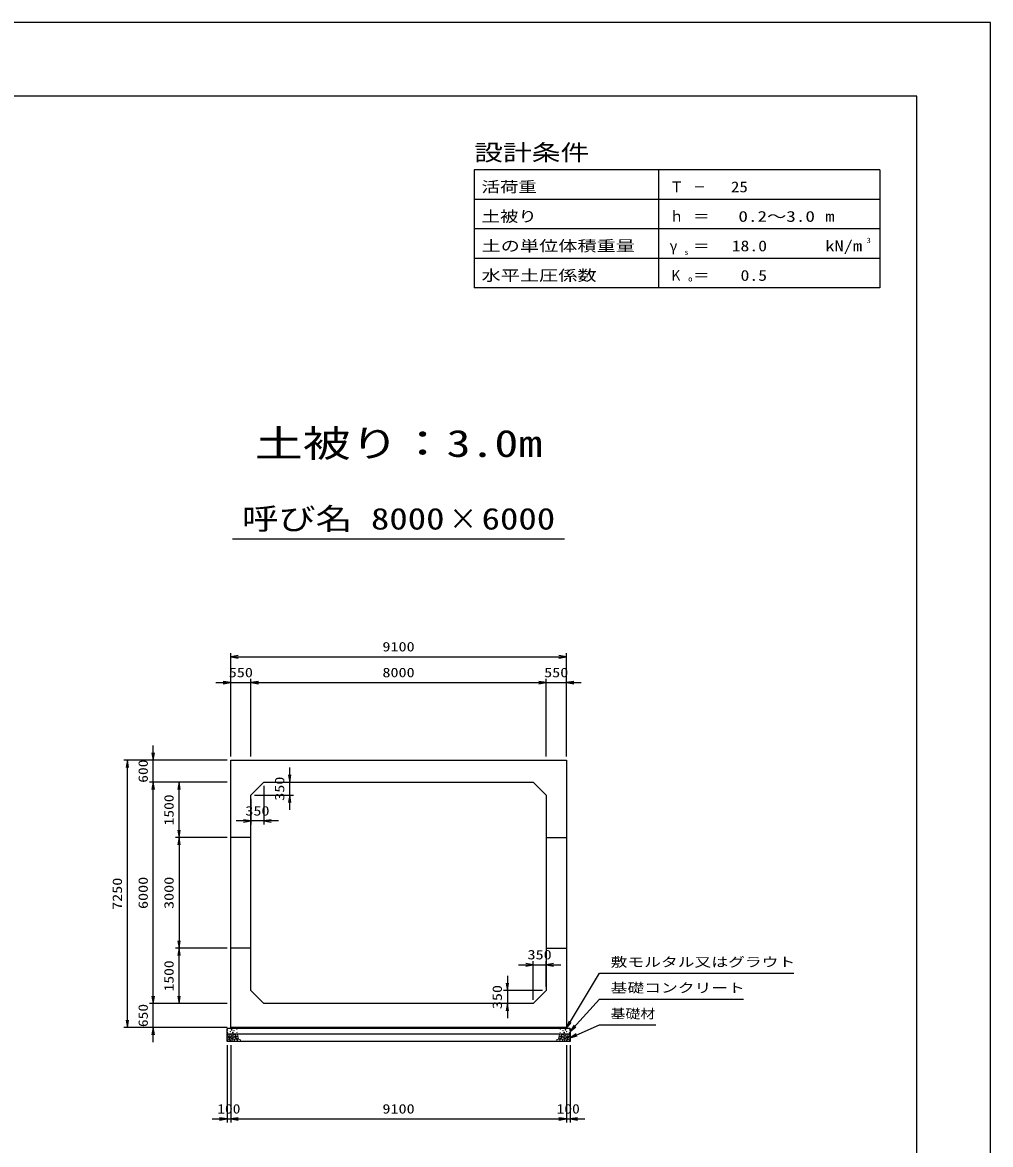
# Model space of a CAD drawing. Units: millimetres at full size. Extents: x 0 to 84100, y 0 to 59400.
# Drawn here: x 57854 to 84100, y 28976 to 59400 of the extents above; entities that cross this region are included whole.
import ezdxf
from ezdxf.enums import TextEntityAlignment as Align

# ---------------------------------------------------------------- set-up
doc = ezdxf.new("R2010")
doc.units = ezdxf.units.MM
for name, color, linetype, lineweight in [('D-DCR-HCHn', 4, 'Continuous', 9), ('D-STR-DIM', 7, 'Continuous', 25), ('D-STR-STRn', 1, 'Continuous', 25), ('D-STR-TXT', 7, 'Continuous', 25), ('D-TTL', 2, 'Continuous', 25), ('D-TTL-FRAM', 2, 'Continuous', 25), ('D-TTL-LINE', 7, 'Continuous', 25), ('D-TTL-TXT', 7, 'Continuous', 25)]:
    doc.layers.add(name, color=color, linetype=linetype, lineweight=lineweight)
doc.styles.add('ＭＳ ゴシック', font='')
doc.styles.get('ＭＳ ゴシック').set_extended_font_data('MS Gothic')

# ---------------------------------------------------------------- blocks, each defined once
blk = doc.blocks.new('open_arrow')
at = {"color": 0, "linetype": 'Continuous', "lineweight": -2}
blk.add_lwpolyline([(7.5, 1.25), (0, 0), (7.5, -1.25)], dxfattribs=at)

msp = doc.modelspace()

# ---------------------------------------------------------------- linework, layer by layer
at = {"layer": 'D-DCR-HCHn'}
for points in [[(63451.198, 31961.594), (63430.395, 31966.217), (63411.904, 31956.971), (63409.592, 31936.168), (63414.215, 31919.988), (63437.33, 31913.053), (63453.51, 31913.053), (63460.444, 31924.611), (63460.444, 31950.037)], [(63469.69, 31963.906), (63462.756, 31943.102), (63465.067, 31919.988), (63448.887, 31894.562), (63469.69, 31883.005), (63492.805, 31894.562), (63506.673, 31913.053), (63511.296, 31943.102), (63506.673, 31959.283), (63492.805, 31966.217)], [(63573.447, 31886.214), (63560.689, 31890.569), (63559.425, 31918.678), (63572.512, 31947.359), (63589.448, 31963.536), (63621.403, 31957.032), (63624.133, 31921.913), (63613.816, 31909.876), (63585.739, 31894.301)], [(63632.012, 31929.601), (63625.964, 31935.086), (63624.897, 31940.792), (63628.414, 31953.305), (63638.71, 31967.61), (63661.004, 31966.105), (63682.571, 31955.811), (63697.195, 31935.597), (63695.021, 31922.456), (63688.02, 31915.716), (63676.769, 31913.215), (63660.511, 31917.483), (63639.289, 31924.481)], [(72467.988, 31929.601), (72474.036, 31935.086), (72475.103, 31940.792), (72471.586, 31953.305), (72461.29, 31967.61), (72438.996, 31966.105), (72417.429, 31955.811), (72402.805, 31935.597), (72404.979, 31922.456), (72411.98, 31915.716), (72423.231, 31913.215), (72439.489, 31917.483), (72460.711, 31924.481)], [(72526.553, 31886.214), (72539.311, 31890.569), (72540.575, 31918.678), (72527.488, 31947.359), (72510.552, 31963.536), (72478.597, 31957.032), (72475.867, 31921.913), (72486.184, 31909.876), (72514.261, 31894.301)], [(72630.31, 31963.906), (72637.244, 31943.102), (72634.933, 31919.988), (72651.113, 31894.562), (72630.31, 31883.005), (72607.195, 31894.562), (72593.327, 31913.053), (72588.704, 31943.102), (72593.327, 31959.283), (72607.195, 31966.217)], [(72648.802, 31961.594), (72669.605, 31966.217), (72688.096, 31956.971), (72690.408, 31936.168), (72685.785, 31919.988), (72662.67, 31913.053), (72646.49, 31913.053), (72639.556, 31924.611), (72639.556, 31950.037)], [(63407.281, 31903.808), (63400.346, 31883.005), (63409.592, 31869.136), (63432.707, 31866.824), (63448.488, 31873.599), (63441.952, 31889.939), (63446.575, 31899.185), (63437.33, 31908.431), (63423.461, 31913.053)], [(63451.155, 31827.009), (63468.277, 31852.692), (63466.137, 31859.112), (63442.594, 31865.533), (63421.192, 31863.393), (63406.21, 31850.551), (63404.07, 31835.57), (63406.21, 31820.588), (63423.332, 31816.308)], [(63459.716, 31773.503), (63474.698, 31779.924), (63478.978, 31801.326), (63470.417, 31816.308), (63455.435, 31820.588), (63436.173, 31818.448), (63414.771, 31809.887), (63404.07, 31797.045), (63404.07, 31782.064), (63410.49, 31773.503), (63436.173, 31775.643)], [(63474.313, 31883.005), (63462.756, 31873.759), (63467.379, 31866.824), (63483.559, 31866.824), (63490.493, 31869.136), (63495.116, 31878.382), (63488.182, 31885.316)], [(63511.082, 31827.009), (63521.783, 31852.692), (63513.222, 31863.393), (63487.539, 31863.393), (63476.838, 31859.112), (63466.137, 31844.131), (63466.137, 31831.289), (63476.838, 31814.167), (63489.679, 31812.027)], [(63506.801, 31779.924), (63506.801, 31805.606), (63496.1, 31812.027), (63485.399, 31805.606), (63483.259, 31790.625), (63485.399, 31777.783), (63500.381, 31773.503)], [(63508.985, 31908.431), (63497.427, 31880.693), (63506.673, 31869.136), (63534.411, 31869.136), (63545.968, 31873.759), (63557.525, 31889.939), (63557.525, 31903.808), (63545.968, 31922.299), (63532.099, 31924.611)], [(63547.466, 31775.643), (63553.886, 31794.905), (63551.746, 31816.308), (63566.728, 31839.85), (63547.466, 31850.551), (63526.063, 31839.85), (63513.222, 31822.728), (63508.941, 31794.905), (63513.222, 31779.924), (63526.063, 31773.503)], [(63543.185, 31850.551), (63553.886, 31859.112), (63549.606, 31865.533), (63534.624, 31865.533), (63528.204, 31863.393), (63523.923, 31854.832), (63530.344, 31848.411)], [(63564.588, 31777.783), (63583.85, 31773.503), (63600.972, 31782.064), (63603.112, 31801.326), (63600.968, 31824.878), (63577.429, 31832.327), (63562.447, 31828.603), (63556.027, 31812.027), (63556.027, 31788.484)], [(63613.203, 31829.532), (63577.829, 31836.129), (63562.782, 31848.266), (63558.03, 31867.263), (63572.713, 31881.629), (63601.323, 31889.69), (63622.97, 31876.761), (63636.961, 31859.347), (63633.002, 31841.67)], [(63604.798, 31895.711), (63606.454, 31889.566), (63612.011, 31885.193), (63624.19, 31883.302), (63635.305, 31889.802), (63645.592, 31899.138), (63654.858, 31907.333), (63654.635, 31913.462), (63648.736, 31918.875), (63634.203, 31920.356), (63621.47, 31914.383), (63612.011, 31905.165), (63607.281, 31900.556)], [(63612.352, 31823.637), (63627.306, 31832.556), (63653.44, 31832.292), (63674.93, 31813.525), (63678.643, 31784.899), (63664.853, 31774.245), (63628.098, 31771.871), (63611.731, 31781.633), (63607.172, 31804.06)], [(63693.372, 31861.832), (63698.688, 31866.874), (63705.476, 31875.68), (63707.145, 31883.275), (63703.144, 31897.685), (63689.088, 31908.67), (63668.907, 31907.89), (63641.698, 31893.001), (63632.086, 31880.757), (63635.152, 31866.784), (63644.778, 31860.04), (63653.599, 31859.145), (63667.363, 31859.524), (63680.808, 31861.002)], [(63649.971, 31835.265), (63654.183, 31838.446), (63657.686, 31843.505), (63657.81, 31850.431), (63653.414, 31856.067), (63645.769, 31857.977), (63639.356, 31856.179), (63637.704, 31850.442), (63636.896, 31844.835), (63637.881, 31837.456), (63643.975, 31834.127)], [(63677.597, 31820.331), (63667.895, 31825.079), (63660.89, 31833.822), (63660.719, 31845.084), (63664.942, 31855.627), (63680.189, 31857.625), (63695.054, 31858.018), (63709.481, 31852.512), (63711.849, 31843.273), (63699.54, 31832.195), (63684.555, 31823.15)], [(63709.972, 31772.493), (63694.837, 31774.274), (63684.866, 31779.787), (63680.835, 31792.722), (63680.945, 31804.963), (63690.172, 31821.678), (63708.242, 31832.822), (63735.731, 31828.403), (63757.453, 31820.334), (63762.643, 31796.125), (63758.03, 31778.257), (63736.884, 31772.877)], [(72390.028, 31772.493), (72405.163, 31774.274), (72415.134, 31779.787), (72419.165, 31792.722), (72419.055, 31804.963), (72409.828, 31821.678), (72391.758, 31832.822), (72364.269, 31828.403), (72342.547, 31820.334), (72337.357, 31796.125), (72341.97, 31778.257), (72363.116, 31772.877)], [(72422.403, 31820.331), (72432.105, 31825.079), (72439.11, 31833.822), (72439.281, 31845.084), (72435.058, 31855.627), (72419.811, 31857.625), (72404.946, 31858.018), (72390.519, 31852.512), (72388.151, 31843.273), (72400.46, 31832.195), (72415.445, 31823.15)], [(72406.628, 31861.832), (72401.312, 31866.874), (72394.524, 31875.68), (72392.855, 31883.275), (72396.856, 31897.685), (72410.912, 31908.67), (72431.093, 31907.89), (72458.302, 31893.001), (72467.914, 31880.757), (72464.848, 31866.784), (72455.222, 31860.04), (72446.401, 31859.145), (72432.637, 31859.524), (72419.192, 31861.002)], [(72487.648, 31823.637), (72472.694, 31832.556), (72446.56, 31832.292), (72425.07, 31813.525), (72421.357, 31784.899), (72435.147, 31774.245), (72471.902, 31771.871), (72488.269, 31781.633), (72492.828, 31804.06)], [(72450.029, 31835.265), (72445.817, 31838.446), (72442.314, 31843.505), (72442.19, 31850.431), (72446.586, 31856.067), (72454.231, 31857.977), (72460.644, 31856.179), (72462.296, 31850.442), (72463.104, 31844.835), (72462.119, 31837.456), (72456.025, 31834.127)], [(72495.202, 31895.711), (72493.546, 31889.566), (72487.989, 31885.193), (72475.81, 31883.302), (72464.695, 31889.802), (72454.408, 31899.138), (72445.142, 31907.333), (72445.365, 31913.462), (72451.264, 31918.875), (72465.797, 31920.356), (72478.53, 31914.383), (72487.989, 31905.165), (72492.719, 31900.556)], [(72486.797, 31829.532), (72522.171, 31836.129), (72537.218, 31848.266), (72541.97, 31867.263), (72527.287, 31881.629), (72498.677, 31889.69), (72477.03, 31876.761), (72463.039, 31859.347), (72466.998, 31841.67)], [(72535.412, 31777.783), (72516.15, 31773.503), (72499.028, 31782.064), (72496.888, 31801.326), (72499.032, 31824.878), (72522.571, 31832.327), (72537.553, 31828.603), (72543.973, 31812.027), (72543.973, 31788.484)], [(72552.534, 31775.643), (72546.114, 31794.905), (72548.254, 31816.308), (72533.272, 31839.85), (72552.534, 31850.551), (72573.937, 31839.85), (72586.778, 31822.728), (72591.059, 31794.905), (72586.778, 31779.924), (72573.937, 31773.503)], [(72591.015, 31908.431), (72602.573, 31880.693), (72593.327, 31869.136), (72565.589, 31869.136), (72554.032, 31873.759), (72542.475, 31889.939), (72542.475, 31903.808), (72554.032, 31922.299), (72567.901, 31924.611)], [(72556.815, 31850.551), (72546.114, 31859.112), (72550.394, 31865.533), (72565.376, 31865.533), (72571.796, 31863.393), (72576.077, 31854.832), (72569.656, 31848.411)], [(72588.918, 31827.009), (72578.217, 31852.692), (72586.778, 31863.393), (72612.461, 31863.393), (72623.162, 31859.112), (72633.863, 31844.131), (72633.863, 31831.289), (72623.162, 31814.167), (72610.321, 31812.027)], [(72593.199, 31779.924), (72593.199, 31805.606), (72603.9, 31812.027), (72614.601, 31805.606), (72616.741, 31790.625), (72614.601, 31777.783), (72599.619, 31773.503)], [(72625.687, 31883.005), (72637.244, 31873.759), (72632.621, 31866.824), (72616.441, 31866.824), (72609.507, 31869.136), (72604.884, 31878.382), (72611.818, 31885.316)], [(72640.284, 31773.503), (72625.302, 31779.924), (72621.022, 31801.326), (72629.583, 31816.308), (72644.565, 31820.588), (72663.827, 31818.448), (72685.229, 31809.887), (72695.93, 31797.045), (72695.93, 31782.064), (72689.51, 31773.503), (72663.827, 31775.643)], [(72648.845, 31827.009), (72631.723, 31852.692), (72633.863, 31859.112), (72657.406, 31865.533), (72678.808, 31863.393), (72693.79, 31850.551), (72695.93, 31835.57), (72693.79, 31820.588), (72676.668, 31816.308)], [(72692.719, 31903.808), (72699.654, 31883.005), (72690.408, 31869.136), (72667.293, 31866.824), (72651.512, 31873.599), (72658.048, 31889.939), (72653.425, 31899.185), (72662.67, 31908.431), (72676.539, 31913.053)]]:
    msp.add_lwpolyline(points, close=True, dxfattribs=at)
for points in [[(63543.432, 31968.547), (63526.093, 31966.446), (63514.258, 31958.701), (63514.626, 31939.819), (63520.514, 31926.087), (63535.025, 31926.185), (63555.107, 31929.153), (63564.799, 31943.689), (63574.082, 31953.492), (63576.884, 31964.345), (63564.099, 31968.547), (63543.082, 31968.547)], [(72556.568, 31968.547), (72573.907, 31966.446), (72585.742, 31958.701), (72585.374, 31939.819), (72579.486, 31926.087), (72564.975, 31926.185), (72544.893, 31929.153), (72535.201, 31943.689), (72525.918, 31953.492), (72523.116, 31964.345), (72535.901, 31968.547), (72556.918, 31968.547)]]:
    msp.add_lwpolyline(points, dxfattribs=at)
for centre, radius in [((63416.091, 32086.145), 4.5), ((63417.803, 32005.879), 4.5), ((63493.437, 32038.641), 4.5), ((63525.004, 32086.145), 11.25), ((63559.996, 32014.955), 11.25), ((63591.563, 32062.459), 4.5), ((63667.197, 32095.221), 4.5), ((63668.909, 32014.955), 4.5), ((72431.091, 32014.955), 4.5), ((72432.803, 32095.221), 4.5), ((72508.437, 32062.459), 4.5), ((72540.004, 32014.955), 11.25), ((72574.996, 32086.145), 11.25), ((72606.563, 32038.641), 4.5), ((72682.197, 32005.879), 4.5), ((72683.909, 32086.145), 4.5)]:
    msp.add_circle(centre, radius, dxfattribs=at)
at = {"layer": 'D-STR-DIM'}
for p, q in [((63500, 39500), (63500, 42300)), ((72600, 39500), (72600, 42300)), ((63500, 42200), (72600, 42200)), ((63100, 41500), (64450, 41500)), ((63500, 39500), (63500, 41600)), ((64050, 39500), (64050, 41600)), ((64050, 39500), (64050, 41600)), ((64050, 41500), (72050, 41500)), ((71650, 41500), (73000, 41500)), ((72050, 39500), (72050, 41600)), ((72050, 39500), (72050, 41600)), ((72600, 39500), (72600, 41600)), ((61400, 38400), (61400, 39800)), ((63400, 39400), (60600, 39400)), ((60700, 32150), (60700, 39400)), ((63400, 39400), (61300, 39400)), ((65100, 38050), (65100, 39200)), ((63400, 38800), (61300, 38800)), ((63400, 38800), (61300, 38800)), ((61400, 32800), (61400, 38800)), ((63400, 38800), (62000, 38800)), ((62100, 37300), (62100, 38800)), ((64400, 38700), (64400, 37650)), ((64500, 38800), (65200, 38800)), ((64050, 38350), (64050, 37650)), ((64150, 38450), (65200, 38450)), ((64800, 37750), (63650, 37750)), ((63400, 37300), (62000, 37300)), ((63400, 37300), (62000, 37300)), ((62100, 37300), (62100, 34300)), ((63400, 34300), (62000, 34300)), ((63400, 34300), (62000, 34300)), ((62100, 32800), (62100, 34300)), ((71300, 33850), (72450, 33850)), ((71700, 32900), (71700, 33950)), ((72050, 33250), (72050, 33950)), ((71000, 33550), (71000, 32400)), ((61400, 31750), (61400, 33200)), ((71950, 33150), (70900, 33150)), ((63400, 32800), (61300, 32800)), ((63400, 32800), (61300, 32800)), ((63400, 32800), (62000, 32800)), ((71600, 32800), (70900, 32800)), ((63400, 32150), (60600, 32150)), ((63400, 32150), (61300, 32150)), ((63400, 31670), (63400, 29570)), ((63500, 31670), (63500, 29570)), ((63500, 31670), (63500, 29570)), ((72600, 31670), (72600, 29570)), ((72600, 31670), (72600, 29570)), ((72700, 31670), (72700, 29570)), ((63000, 29670), (63900, 29670)), ((63500, 29670), (72600, 29670)), ((72200, 29670), (73100, 29670))]:
    msp.add_line(p, q, dxfattribs=at)
at = {"layer": 'D-STR-STRn'}
for p, q in [((63500, 39400), (72600, 39400)), ((63500, 32150), (63500, 39400)), ((72600, 39400), (72600, 32150)), ((64050, 38450), (64400, 38800)), ((64400, 38800), (71700, 38800)), ((71700, 38800), (72050, 38450)), ((64050, 33150), (64050, 38450)), ((72050, 38450), (72050, 33150)), ((64050, 37300), (63500, 37300)), ((72050, 37300), (72600, 37300)), ((64050, 34300), (63500, 34300)), ((72050, 34300), (72600, 34300)), ((64400, 32800), (64050, 33150)), ((72050, 33150), (71700, 32800)), ((71700, 32800), (64400, 32800)), ((72700, 32120), (63400, 32120)), ((63400, 31770), (63400, 32120)), ((72700, 31970), (63400, 31970)), ((72600, 32150), (63500, 32150)), ((63500, 32150), (63500, 32120)), ((72600, 32150), (72600, 32120)), ((72700, 32120), (72700, 31770)), ((72700, 31770), (63400, 31770))]:
    msp.add_line(p, q, dxfattribs=at)
at = {"layer": 'D-STR-TXT'}
for points in [[(72600, 32135), (73500, 33620), (73700, 33620), (78767.513, 33620)], [(72700, 32045), (73500, 32920), (73700, 32920), (77403.046, 32920)], [(72700, 31870), (73500, 32220), (73700, 32220), (75029.442, 32220)]]:
    msp.add_lwpolyline(points, dxfattribs=at)
at = {"layer": 'D-TTL'}
for points in [[(0, 0), (84100, 0), (84100, 59400), (0, 59400)], [(2000, 2000), (82100, 2000), (82100, 57400), (2000, 57400)]]:
    msp.add_lwpolyline(points, close=True, dxfattribs=at)
at = {"layer": 'D-TTL-FRAM'}
for p, q in [((81100, 55400), (70100, 55400)), ((70100, 55400), (70100, 52200)), ((81100, 55400), (81100, 52200)), ((81100, 52200), (70100, 52200))]:
    msp.add_line(p, q, dxfattribs=at)
at = {"layer": 'D-TTL-LINE'}
for p, q in [((75100, 55400), (75100, 52200)), ((81100, 54600), (70100, 54600)), ((81100, 53800), (70100, 53800)), ((81100, 53000), (70100, 53000))]:
    msp.add_line(p, q, dxfattribs=at)
at = {"layer": 'D-TTL-TXT'}
msp.add_line((63550, 45400), (72550, 45400), dxfattribs=at)

# ---------------------------------------------------------------- block references
at = {"layer": 'D-STR-DIM', "xscale": 26.7, "yscale": 26.7}
for p in [(63500, 42200), (64050, 41500), (64050, 41500), (72600, 41500), (64400, 37750), (72050, 33850), (63500, 29670), (63500, 29670), (72700, 29670)]:
    msp.add_blockref('open_arrow', p, dxfattribs=at)
for p, rotation in [((72600, 42200), 180), ((63500, 41500), 180), ((72050, 41500), 180), ((72050, 41500), 180), ((61400, 39400), 90), ((60700, 39400), 270), ((65100, 38800), 90), ((61400, 38800), 270), ((61400, 38800), 270), ((62100, 38800), 270), ((65100, 38450), 270), ((64050, 37750), 180), ((62100, 37300), 90), ((62100, 37300), 270), ((62100, 34300), 90), ((62100, 34300), 270), ((71700, 33850), 180), ((71000, 33150), 90), ((61400, 32800), 90), ((61400, 32800), 90), ((62100, 32800), 90), ((71000, 32800), 270), ((60700, 32150), 90), ((61400, 32150), 270), ((63400, 29670), 180), ((72600, 29670), 180), ((72600, 29670), 180)]:
    msp.add_blockref('open_arrow', p, dxfattribs=dict(at, rotation=rotation))
at = {"layer": 'D-STR-TXT', "xscale": 26.7, "yscale": 26.7}
for p, rotation in [((72600, 32135), 58.8), ((72700, 32045), 47.6), ((72700, 31870), 23.6)]:
    msp.add_blockref('open_arrow', p, dxfattribs=dict(at, rotation=rotation))

# ---------------------------------------------------------------- texts
at = {"layer": 'D-STR-DIM', "style": 'ＭＳ ゴシック'}
for s, width, p in [('9100', 1.25, (68050, 42475)), ('550', 1.25, (63775, 41775)), ('8000', 1.25, (68050, 41775)), ('550', 1.25, (72325, 41775)), ('350', 1.25, (64225, 38025)), ('350', 1.25, (71875, 34125)), ('100', 1.2, (63450, 29945)), ('9100', 1.25, (68050, 29945)), ('100', 1.2, (72650, 29945))]:
    msp.add_text(s, height=256.6, dxfattribs=dict(at, width=width)).set_placement(p, align=Align.MIDDLE_CENTER)
for s, width, p in [('600', 1.2, (61125, 39100)), ('350', 1.25, (64825, 38625)), ('1500', 1.2, (61825, 38050)), ('6000', 1.25, (61125, 35800)), ('3000', 1.25, (61825, 35800)), ('7250', 1.25, (60425, 35775)), ('1500', 1.2, (61825, 33550)), ('350', 1.25, (70725, 32975)), ('650', 1.2, (61125, 32475))]:
    msp.add_text(s, height=256.6, rotation=90, dxfattribs=dict(at, width=width)).set_placement(p, align=Align.MIDDLE_CENTER)
at = {"layer": 'D-STR-TXT', "style": 'ＭＳ ゴシック'}
for s, width, p in [('敷モルタル又はグラウト', 1.3, (73800, 33720)), ('基礎コンクリート', 1.3, (73800, 33020)), ('基礎材', 1.15, (73800, 32320))]:
    msp.add_text(s, height=256.6, dxfattribs=dict(at, width=width)).set_placement(p, align=Align.BOTTOM_LEFT)
at = {"layer": 'D-TTL-TXT', "style": 'ＭＳ ゴシック'}
for s, height, width, p in [('設計条件', 439.9, 1.3, (70100, 55520)), ('活荷重', 293.3, 1.25, (70300, 54706.667)), ('Ｔ', 293.3, 0.95, (75400, 54706.667)), ('－', 293.3, 0.85, (76040, 54706.667)), ('土被り', 293.3, 1.25, (70300, 53906.667)), ('ｈ', 293.3, 0.95, (75400, 53906.667)), ('＝', 293.3, 1.1, (76040, 53906.667)), ('m', 293.3, 1.25, (79620, 53906.667)), ('3', 146.6, 1.15, (80740, 53373.333)), ('土の単位体積重量', 293.3, 1.3, (70300, 53106.667)), ('γ', 293.3, 0.95, (75400, 53106.667)), ('＝', 293.3, 1.1, (76040, 53106.667)), ('kN/m', 293.3, 1.25, (79620, 53106.667)), ('s', 146.6, 1.15, (75800, 53053.333)), ('水平土圧係数', 293.3, 1.3, (70300, 52306.667)), ('Ｋ', 293.3, 0.85, (75400, 52306.667)), ('o', 146.6, 1.2, (75900, 52333.333)), ('＝', 293.3, 1.1, (76040, 52306.667))]:
    msp.add_text(s, height=height, dxfattribs=dict(at, width=width)).set_placement(p, align=Align.BOTTOM_LEFT)
for s, width, p in [('25', 1.15, (77520.203, 54706.667)), ('0.2～3.0', 1.3, (79339.492, 53906.667)), ('18.0', 1.2, (78040, 53106.667)), ('0.5', 1.2, (78040, 52306.667))]:
    msp.add_text(s, height=293.3, dxfattribs=dict(at, width=width)).set_placement(p, align=Align.BOTTOM_RIGHT)
for s, height, width, p in [('土被り：3.0m', 733.1, 1.3, (68050, 47400)), ('呼び名', 586.5, 1.25, (65300, 45475)), ('8000', 586.5, 1.25, (68300, 45475)), ('×', 586.5, 0.95, (69800, 45475)), ('6000', 586.5, 1.25, (71300, 45475))]:
    msp.add_text(s, height=height, dxfattribs=dict(at, width=width)).set_placement(p, align=Align.BOTTOM_CENTER)

doc.saveas('drawing.dxf')
